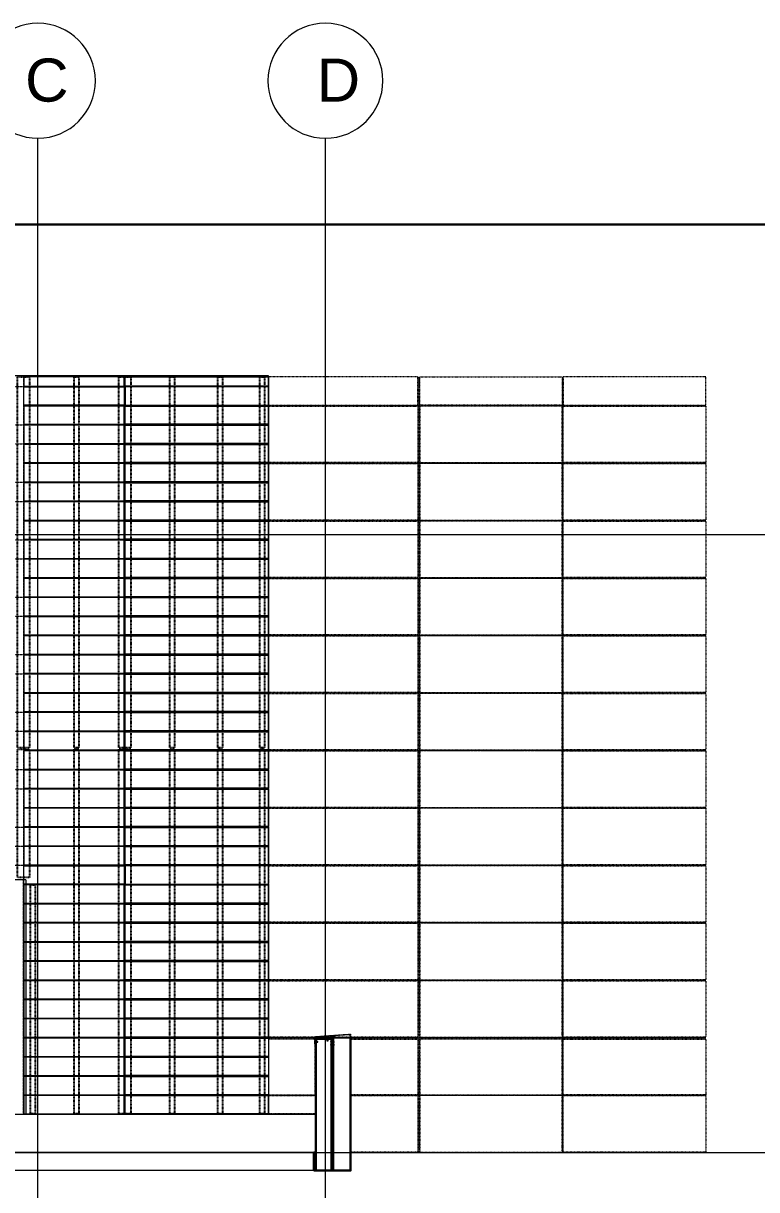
# Model space of a CAD drawing. Header units: inches. Extents: x 11737 to 18084, y -4365 to 1695.
# Drawn here: x 13169.6 to 13475.7, y -4054.2 to -3567 of the extents above; entities that cross this region are included whole.
import ezdxf

# ---------------------------------------------------------------- set-up
doc = ezdxf.new("R2010")
doc.units = ezdxf.units.IN
doc.header["$MEASUREMENT"] = 0
for name, pattern in [('NBK_Center2', [0.270833, 0.166667, -0.03125, 0.041667, -0.03125]), ('NBK_Hidden', [0.125, 0.083333, -0.041667]), ('NBK_Hidden2', [0.0625, 0.041667, -0.020833])]:
    doc.linetypes.add(name, pattern=pattern)
doc.layers.get('Defpoints').update_dxf_attribs({"color": 250, "lineweight": 0})
for name, color, linetype, lineweight in [('!Arch2', 8, 'Continuous', 9), ('!Extrusion', 140, 'Continuous', 25), ('!Hatch', 8, 'Continuous', 5), ('!Linetype_Center2', 222, 'NBK_Center2', 9), ('!Misc1', 254, 'Continuous', 5), ('!Misc2', 252, 'NBK_Hidden2', 5), ('!Terracotta', 31, 'Continuous', 20), ('S-GRID-IDEN', 1, 'Continuous', 9)]:
    doc.layers.add(name, color=color, linetype=linetype, lineweight=lineweight)
doc.layers.add('!Viewport', color=250, linetype='Continuous', lineweight=0, plot=False)
doc.styles.add('Arial_1', font='arial.ttf', dxfattribs={"height": 18})

# ---------------------------------------------------------------- blocks, each defined once
blk = doc.blocks.new('Grid - Grid Head - 1_2_ Circle-1591862-BUILDING ELEVATION - EAST')
at = {"layer": 'S-GRID-IDEN'}
blk.add_circle((813.21, 1599.69), 24, dxfattribs=at)
blk = doc.blocks.new('A$C5F5E0522')
for p, q in [((-726.01, -364.16), (-726.01, 165.69)), ((-606.01, -364.16), (-606.01, 165.69)), ((442.95, 0), (-1655, 0)), ((-1655, -258), (442.95, -258))]:
    blk.add_line(p, q)
at = {"layer": 'S-GRID-IDEN', "xscale": -1}
for p in [(87.19, -1410), (207.19, -1410)]:
    blk.add_blockref('Grid - Grid Head - 1_2_ Circle-1591862-BUILDING ELEVATION - EAST', p, dxfattribs=at)
at = {"style": 'Arial_1'}
for s, p in [('C', (-731.38, 180.98)), ('D', (-609.67, 180.98))]:
    blk.add_text(s, height=18, dxfattribs=at).set_placement(p)
blk = doc.blocks.new('A$C5F5E09E8')
at = {"layer": '!Extrusion', "linetype": 'NBK_Hidden'}
for points in [[(-506.54, -88.92), (-506.54, 66), (-501.46, 66), (-501.46, -88.92)], [(-482.88, -88.92), (-482.88, 66), (-480.93, 66), (-480.93, -88.92)], [(-464.29, -88.92), (-464.29, 66), (-459.21, 66), (-459.21, -88.92)], [(-442.88, -88.92), (-442.88, 66), (-440.93, 66), (-440.93, -88.92)], [(-422.88, -88.92), (-422.88, 66), (-420.93, 66), (-420.93, -88.92)], [(-405.39, -88.92), (-405.39, 66), (-403.44, 66), (-403.44, -88.92)], [(-501.46, -89.42), (-501.46, -143.14), (-506.54, -143.14), (-506.54, -89.42)], [(-480.93, -89.42), (-480.93, -241.8), (-482.88, -241.8), (-482.88, -89.42)], [(-459.21, -89.42), (-459.21, -241.8), (-464.29, -241.8), (-464.29, -89.42)], [(-440.93, -89.42), (-440.93, -241.8), (-442.88, -241.8), (-442.88, -89.42)], [(-420.93, -89.42), (-420.93, -241.8), (-422.88, -241.8), (-422.88, -89.42)], [(-403.44, -89.42), (-403.44, -241.8), (-405.39, -241.8), (-405.39, -89.42)], [(-501.13, -146.19), (-499.18, -146.19), (-499.18, -241.8), (-501.13, -241.8)]]:
    blk.add_lwpolyline(points, close=True, dxfattribs=at)
blk = doc.blocks.new('*U264')
at = {"color": 0, "linetype": 'ByBlock'}
for p, q in [((0.1, -0.01), (-0.1, -0.04)), ((0.1, -0.07), (-0.1, -0.1)), ((0.1, -0.14), (-0.1, -0.16)), ((0.1, -0.2), (-0.1, -0.22)), ((0.1, -0.26), (-0.1, -0.29)), ((0.1, -0.32), (-0.1, -0.35)), ((0.1, -0.39), (-0.1, -0.41)), ((0.1, -0.45), (-0.1, -0.47)), ((0.1, -0.51), (-0.1, -0.54)), ((0.1, -0.57), (-0.1, -0.6)), ((0.1, -0.64), (-0.1, -0.66)), ((0.1, -0.7), (-0.1, -0.72)), ((0.02, -0.75), (-0.01, -0.93)), ((0, -1), (-0.01, -0.93)), ((0.08, -0.75), (0, -1))]:
    blk.add_line(p, q, dxfattribs=at)
blk.add_lwpolyline([(-0.17, 0.06), (0.17, 0.06, -0.999262), (0.17, 0), (-0.17, 0, -1.000932)], format="xyb", close=True)
for points in [[(0.07, 0), (-0.07, 0), (-0.07, -0.02)], [(0.07, 0), (0.1, -0.01), (0.07, -0.03), (0.07, -0.06)], [(-0.07, -0.08), (-0.07, -0.05), (-0.1, -0.04), (-0.07, -0.02)], [(-0.07, -0.14), (-0.07, -0.11), (-0.1, -0.1), (-0.07, -0.08)], [(-0.07, -0.2), (-0.07, -0.17), (-0.1, -0.16), (-0.07, -0.14)], [(-0.07, -0.27), (-0.07, -0.23), (-0.1, -0.22), (-0.07, -0.2)], [(-0.07, -0.33), (-0.07, -0.3), (-0.1, -0.29), (-0.07, -0.27)], [(-0.07, -0.39), (-0.07, -0.36), (-0.1, -0.35), (-0.07, -0.33)], [(-0.07, -0.45), (-0.07, -0.42), (-0.1, -0.41), (-0.07, -0.39)], [(-0.07, -0.52), (-0.07, -0.48), (-0.1, -0.47), (-0.07, -0.45)], [(-0.07, -0.58), (-0.07, -0.55), (-0.1, -0.54), (-0.07, -0.52)], [(-0.07, -0.64), (-0.07, -0.61), (-0.1, -0.6), (-0.07, -0.58)], [(-0.07, -0.7), (-0.07, -0.67), (-0.1, -0.66), (-0.07, -0.64)], [(-0.07, -0.77), (-0.07, -0.73), (-0.1, -0.72), (-0.07, -0.7)], [(0.07, -0.75), (0.08, -0.75), (0.08, -0.93), (0, -1), (-0.08, -0.93), (-0.08, -0.75), (-0.07, -0.75), (-0.07, -0.77)], [(0.07, -0.06), (0.1, -0.07), (0.07, -0.09), (0.07, -0.12)], [(0.07, -0.12), (0.1, -0.14), (0.07, -0.15), (0.07, -0.19)], [(0.07, -0.19), (0.1, -0.2), (0.07, -0.22), (0.07, -0.25)], [(0.07, -0.25), (0.1, -0.26), (0.07, -0.28), (0.07, -0.31)], [(0.07, -0.31), (0.1, -0.32), (0.07, -0.34), (0.07, -0.38)], [(0.07, -0.38), (0.1, -0.39), (0.07, -0.41), (0.07, -0.44)], [(0.07, -0.44), (0.1, -0.45), (0.07, -0.47), (0.07, -0.5)], [(0.07, -0.5), (0.1, -0.51), (0.07, -0.53), (0.07, -0.56)], [(0.07, -0.56), (0.1, -0.57), (0.07, -0.59), (0.07, -0.62)], [(0.07, -0.62), (0.1, -0.64), (0.07, -0.66), (0.07, -0.69)], [(0.07, -0.69), (0.1, -0.7), (0.07, -0.72), (0.07, -0.75)]]:
    blk.add_lwpolyline(points, dxfattribs=at)
for centre, radius, start, end in [((-0.04, -0.93), 0.0417, 132.5802, 180.5455), ((-0.05, -0.94), 0.0414, 11.0573, 109.1534)]:
    blk.add_arc(centre, radius, start, end, dxfattribs=at)
blk = doc.blocks.new('A$C5E8AE244')
at = {"layer": '!Hatch', "const_width": 0.0625}
blk.add_lwpolyline([(-6.42, 1.19), (-7.43, 1.26)], dxfattribs=at)
at = {"layer": '!Hatch'}
blk.add_lwpolyline([(-6.42, 1.15), (-7.44, 1.22), (-7.43, 1.3), (-6.42, 1.23)], close=True, dxfattribs=at)
at = {"layer": '!Misc1'}
blk.add_lwpolyline([(-14.49, 1.83), (-14.49, 1.87), (-14.45, 1.87)], dxfattribs=at)
at = {"layer": '!Misc2'}
for p, q in [((0.31, 0.19), (0.19, -2.12)), ((0.31, -2.12), (0.19, 0.19))]:
    blk.add_line(p, q, dxfattribs=at)
blk.add_lwpolyline([(0.39, -2.12), (0.39, 0.83), (-14.45, 1.87, 0.434812), (-14.49, 1.83), (-14.49, 0.45, 0.645045), (-14.43, 0.42), (-14.1, 0.71), (-14.15, 0.77), (-14.35, 0.6, -0.645045), (-14.41, 0.63), (-14.41, 1.74, -0.434812), (-14.37, 1.78), (0.31, 0.76), (0.31, -2.12)], format="xyb", close=True, dxfattribs=at)
for points in [[(-4.37, 0.19), (-5.37, 0.19), (-6.45, 1.09), (-7.44, 1.16), (-7.44, 1.22), (-6.42, 1.15), (-5.35, 0.25), (-4.37, 0.25)], [(0.13, -2.81), (0.13, 0.12), (-7.37, 0.12), (-7.37, -2.94), (-7.43, -2.94), (-7.43, 0.19), (0.13, 0.19), (0.19, 0.19), (0.19, -2.81)], [(0.19, 0.19), (0.31, 0.19), (0.31, -2.12), (0.19, -2.12)]]:
    blk.add_lwpolyline(points, close=True, dxfattribs=at)
at = {"layer": '!Misc2', "xscale": -1.279102632693, "yscale": 1.279102632693, "zscale": 1.279102632693}
blk.add_blockref('*U264', (-4.88, 0.25), dxfattribs=at)
at = {"layer": '!Misc2', "yscale": 1.279102632693, "zscale": 1.279102632693}
for p, xscale, rotation in [((-7.47, -1.24), -1.279102632693, 90), ((-7.47, -2.54), -1.279102632693, 90), ((0.39, -1.25), 1.279102632693, 270)]:
    blk.add_blockref('*U264', p, dxfattribs=dict(at, xscale=xscale, rotation=rotation))
blk = doc.blocks.new('A$C5F5E0AD2')
for p, q in [((-629.76, 324.5), (-1348.97, 324.5)), ((-629.76, 48), (-629.76, 324.5)), ((-731, 114), (-775.03, 114)), ((-731, 114), (-731, 16))]:
    blk.add_line(p, q)
at = {"lineweight": 30}
for p, q in [((-610.03, -7.5), (-610.03, 47.54)), ((-603.4, 47.54), (-603.4, -7.5)), ((-602.78, 47.54), (-602.78, -7.5)), ((-610.78, 0), (-610.78, -7.5)), ((-610.03, 0), (-610.78, 0))]:
    blk.add_line(p, q, dxfattribs=at)
for points in [[(-595.53, 48), (-595.53, -7.5), (-610.78, -7.5)], [(-610.03, 47.54), (-602.78, 47.54)]]:
    blk.add_lwpolyline(points, dxfattribs=at)
at = {"color": 8, "const_width": 0.125}
blk.add_lwpolyline([(-610.03, 47.61), (-602.65, 47.61)], dxfattribs=at)
at = {"linetype": 'NBK_Hidden2'}
blk.add_lwpolyline([(-602.65, 47.54), (-610.03, 47.54), (-610.03, 47.67), (-602.65, 47.67)], close=True, dxfattribs=at)
for points in [[(-1348.76, 16), (-610.03, 16), (-610.03, 0), (-1348.76, 0)], [(-1333.73, 0), (-610.78, 0), (-610.78, -7.5), (-1333.73, -7.5)]]:
    blk.add_lwpolyline(points, close=True)
at = {"xscale": -1}
blk.add_blockref('A$C5E8AE244', (-610.02, 47.55), dxfattribs=at)
blk = doc.blocks.new('A$C5F5F373D')
at = {"layer": '!Linetype_Center2'}
for p, q in [((-23.75, -210), (-23.75, 66)), ((39, 66), (39, -257.8)), ((99.01, 66), (99.01, -257.8)), ((-23.75, 54), (158.81, 54)), ((-23.75, 30), (158.81, 30)), ((-23.75, 6), (158.81, 6)), ((-23.75, -18), (158.81, -18)), ((-23.75, -42), (158.81, -42)), ((-23.75, -66), (158.81, -66)), ((-23.75, -90), (158.81, -90)), ((-23.75, -114), (158.81, -114)), ((-23.75, -138), (158.81, -138)), ((-23.75, -138), (158.81, -138)), ((-23.75, -162), (158.81, -162)), ((-23.75, -186), (158.81, -186)), ((-23.75, -210), (158.81, -210)), ((10.48, -234), (158.81, -234))]:
    blk.add_line(p, q, dxfattribs=at)
at = {"layer": '!Linetype_Center2', "color": 3, "linetype": 'Continuous'}
blk.add_line((-23.75, -210), (158.81, -210), dxfattribs=at)
at = {"layer": '!Linetype_Center2'}
for points in [[(-23.75, -234), (-4.01, -234), (-4.01, -210), (-23.75, -210)], [(-23.75, -234), (-4.01, -234), (-4.01, -242), (-23.75, -242)]]:
    blk.add_lwpolyline(points, close=True, dxfattribs=at)
at = {"layer": '!Misc2'}
for points in [[(-23.75, 54.19), (38.63, 54.19), (38.63, 66), (-23.75, 66)], [(98.81, 54.19), (39.38, 54.19), (39.38, 66), (98.81, 66)], [(99.19, 54.19), (158.81, 54.19), (158.81, 66), (99.19, 66)], [(-23.75, 53.81), (38.63, 53.81), (38.63, 30.2), (-23.75, 30.2)], [(98.81, 53.81), (39.38, 53.81), (39.38, 30.2), (98.81, 30.2)], [(99.19, 53.81), (158.81, 53.81), (158.81, 30.2), (99.19, 30.2)], [(-23.75, 29.81), (38.63, 29.81), (38.63, 6.2), (-23.75, 6.2)], [(98.81, 29.81), (39.38, 29.81), (39.38, 6.2), (98.81, 6.2)], [(99.19, 29.81), (158.81, 29.81), (158.81, 6.2), (99.19, 6.2)], [(-23.75, 5.81), (38.63, 5.81), (38.63, -17.8), (-23.75, -17.8)], [(98.81, 5.81), (39.38, 5.81), (39.38, -17.8), (98.81, -17.8)], [(99.19, 5.81), (158.81, 5.81), (158.81, -17.8), (99.19, -17.8)], [(-23.75, -18.19), (38.63, -18.19), (38.63, -41.8), (-23.75, -41.8)], [(98.81, -18.19), (39.38, -18.19), (39.38, -41.8), (98.81, -41.8)], [(99.19, -18.19), (158.81, -18.19), (158.81, -41.8), (99.19, -41.8)], [(-23.75, -42.19), (38.63, -42.19), (38.63, -65.8), (-23.75, -65.8)], [(98.81, -42.19), (39.38, -42.19), (39.38, -65.8), (98.81, -65.8)], [(99.19, -42.19), (158.81, -42.19), (158.81, -65.8), (99.19, -65.8)], [(-23.75, -66.19), (38.63, -66.19), (38.63, -89.8), (-23.75, -89.8)], [(98.81, -66.19), (39.38, -66.19), (39.38, -89.8), (98.81, -89.8)], [(99.19, -66.19), (158.81, -66.19), (158.81, -89.8), (99.19, -89.8)], [(-23.75, -90.19), (38.63, -90.19), (38.63, -113.8), (-23.75, -113.8)], [(98.81, -90.19), (39.38, -90.19), (39.38, -113.8), (98.81, -113.8)], [(99.19, -90.19), (158.81, -90.19), (158.81, -113.8), (99.19, -113.8)], [(-23.75, -114.19), (38.63, -114.19), (38.63, -137.8), (-23.75, -137.8)], [(98.81, -114.19), (39.38, -114.19), (39.38, -137.8), (98.81, -137.8)], [(99.19, -114.19), (158.81, -114.19), (158.81, -137.8), (99.19, -137.8)], [(-23.75, -138.19), (38.63, -138.19), (38.63, -161.8), (-23.75, -161.8)], [(98.81, -138.19), (39.38, -138.19), (39.38, -161.8), (98.81, -161.8)], [(99.19, -138.19), (158.81, -138.19), (158.81, -161.8), (99.19, -161.8)], [(-23.75, -162.19), (38.63, -162.19), (38.63, -185.8), (-23.75, -185.8)], [(98.81, -162.19), (39.38, -162.19), (39.38, -185.8), (98.81, -185.8)], [(99.19, -162.19), (158.81, -162.19), (158.81, -185.8), (99.19, -185.8)], [(-23.75, -186.19), (38.63, -186.19), (38.63, -209.8), (-23.75, -209.8)], [(98.81, -186.19), (39.38, -186.19), (39.38, -209.8), (98.81, -209.8)], [(99.19, -186.19), (158.81, -186.19), (158.81, -209.8), (99.19, -209.8)], [(-23.75, -233.81), (-4.21, -233.81), (-4.21, -210.56), (-23.75, -210.56)], [(10.48, -210.56), (38.63, -210.56), (38.63, -233.8), (10.48, -233.8)], [(98.81, -210.56), (39.38, -210.56), (39.38, -233.8), (98.81, -233.8)], [(99.19, -210.56), (158.81, -210.56), (158.81, -233.8), (99.19, -233.8)], [(-23.75, -234.19), (-4.21, -234.19), (-4.21, -241.81), (-23.75, -241.8)], [(10.48, -234.19), (38.63, -234.19), (38.63, -257.8), (10.48, -257.8)], [(98.81, -234.19), (39.38, -234.19), (39.38, -257.8), (98.81, -257.8)], [(99.19, -234.19), (158.81, -234.19), (158.81, -257.8), (99.19, -257.8)]]:
    blk.add_lwpolyline(points, close=True, dxfattribs=at)
blk = doc.blocks.new('A$C5EC25172')
at = {"layer": '!Linetype_Center2'}
for p, q in [((-732.01, 66), (-732.01, -242)), ((-689.76, 66), (-689.76, -242)), ((-629.76, 66), (-629.76, -242)), ((-1348.76, 62), (-629.76, 62)), ((-1348.76, 46), (-629.76, 46)), ((-1348.76, 38), (-629.76, 38)), ((-1348.76, 22), (-629.76, 22)), ((-1348.76, 14), (-629.76, 14)), ((-1348.76, -2), (-629.76, -2)), ((-1348.76, -10), (-629.76, -10)), ((-1348.76, -26), (-629.76, -26)), ((-1348.76, -34), (-629.76, -34)), ((-1348.76, -50), (-629.76, -50)), ((-1348.76, -58), (-629.76, -58)), ((-1348.76, -74), (-629.76, -74)), ((-1348.76, -82), (-629.76, -82)), ((-1348.76, -98), (-629.76, -98)), ((-1348.76, -106), (-629.76, -106)), ((-782.01, -122), (-629.76, -122)), ((-782.01, -122), (-629.76, -122)), ((-782.01, -130), (-629.76, -130)), ((-782.01, -138), (-629.76, -138)), ((-732.01, -146), (-629.76, -146)), ((-732.01, -146), (-629.76, -146)), ((-732.01, -154), (-629.76, -154)), ((-732.01, -170), (-629.76, -170)), ((-732.01, -178), (-629.76, -178)), ((-732.01, -194), (-629.76, -194)), ((-732.01, -202), (-629.76, -202)), ((-732.01, -210), (-629.76, -210)), ((-732.01, -218), (-629.76, -218)), ((-732.01, -226), (-629.76, -226)), ((-732.01, -234), (-629.76, -234)), ((-732.01, -242), (-629.76, -242))]:
    blk.add_line(p, q, dxfattribs=at)
blk.add_lwpolyline([(-732.01, -242), (-732.01, -144), (-774.01, -144), (-774.01, -242)], dxfattribs=at)
at = {"layer": '!Terracotta'}
for points in [[(-689.95, 66), (-731.83, 66), (-731.83, 62.2), (-689.95, 62.2)], [(-689.58, 66), (-629.76, 66), (-629.76, 62.2), (-689.58, 62.2)], [(-689.95, 54.19), (-731.83, 54.19), (-731.83, 61.8), (-689.95, 61.8)], [(-689.58, 54.19), (-629.76, 54.19), (-629.76, 61.8), (-689.58, 61.8)], [(-689.95, 53.81), (-731.83, 53.81), (-731.83, 46.2), (-689.95, 46.2)], [(-689.58, 53.81), (-629.76, 53.81), (-629.76, 46.2), (-689.58, 46.2)], [(-689.95, 45.81), (-731.83, 45.81), (-731.83, 38.2), (-689.95, 38.2)], [(-689.58, 45.81), (-629.76, 45.81), (-629.76, 38.2), (-689.58, 38.2)], [(-689.95, 37.81), (-731.83, 37.81), (-731.83, 30.2), (-689.95, 30.2)], [(-689.58, 37.81), (-629.76, 37.81), (-629.76, 30.2), (-689.58, 30.2)], [(-689.95, 29.81), (-731.83, 29.81), (-731.83, 22.2), (-689.95, 22.2)], [(-689.58, 29.81), (-629.76, 29.81), (-629.76, 22.2), (-689.58, 22.2)], [(-689.95, 21.81), (-731.83, 21.81), (-731.83, 14.2), (-689.95, 14.2)], [(-689.58, 21.81), (-629.76, 21.81), (-629.76, 14.2), (-689.58, 14.2)], [(-689.95, 13.81), (-731.83, 13.81), (-731.83, 6.2), (-689.95, 6.2)], [(-689.58, 13.81), (-629.76, 13.81), (-629.76, 6.2), (-689.58, 6.2)], [(-689.95, 5.81), (-731.83, 5.81), (-731.83, -1.8), (-689.95, -1.8)], [(-689.58, 5.81), (-629.76, 5.81), (-629.76, -1.8), (-689.58, -1.8)], [(-689.95, -2.19), (-731.83, -2.19), (-731.83, -9.8), (-689.95, -9.8)], [(-689.58, -2.19), (-629.76, -2.19), (-629.76, -9.8), (-689.58, -9.8)], [(-689.95, -10.19), (-731.83, -10.19), (-731.83, -17.8), (-689.95, -17.8)], [(-689.58, -10.19), (-629.76, -10.19), (-629.76, -17.8), (-689.58, -17.8)], [(-689.95, -18.19), (-731.83, -18.19), (-731.83, -25.8), (-689.95, -25.8)], [(-689.58, -18.19), (-629.76, -18.19), (-629.76, -25.8), (-689.58, -25.8)], [(-689.95, -26.19), (-731.83, -26.19), (-731.83, -33.8), (-689.95, -33.8)], [(-689.58, -26.19), (-629.76, -26.19), (-629.76, -33.8), (-689.58, -33.8)], [(-689.95, -34.19), (-731.83, -34.19), (-731.83, -41.8), (-689.95, -41.8)], [(-689.58, -34.19), (-629.76, -34.19), (-629.76, -41.8), (-689.58, -41.8)], [(-689.95, -42.19), (-731.83, -42.19), (-731.83, -49.8), (-689.95, -49.8)], [(-689.58, -42.19), (-629.76, -42.19), (-629.76, -49.8), (-689.58, -49.8)], [(-689.95, -50.19), (-731.83, -50.19), (-731.83, -57.8), (-689.95, -57.8)], [(-689.58, -50.19), (-629.76, -50.19), (-629.76, -57.8), (-689.58, -57.8)], [(-689.95, -58.19), (-731.83, -58.19), (-731.83, -65.8), (-689.95, -65.8)], [(-689.58, -58.19), (-629.76, -58.19), (-629.76, -65.8), (-689.58, -65.8)], [(-689.95, -66.19), (-731.83, -66.19), (-731.83, -73.8), (-689.95, -73.8)], [(-689.58, -66.19), (-629.76, -66.19), (-629.76, -73.8), (-689.58, -73.8)], [(-689.95, -74.19), (-731.83, -74.19), (-731.83, -81.8), (-689.95, -81.8)], [(-689.58, -74.19), (-629.76, -74.19), (-629.76, -81.8), (-689.58, -81.8)], [(-689.95, -82.19), (-731.83, -82.19), (-731.83, -89.8), (-689.95, -89.8)], [(-689.58, -82.19), (-629.76, -82.19), (-629.76, -89.8), (-689.58, -89.8)], [(-689.95, -90.19), (-731.83, -90.19), (-731.83, -97.8), (-689.95, -97.8)], [(-689.58, -90.19), (-629.76, -90.19), (-629.76, -97.8), (-689.58, -97.8)], [(-689.95, -98.19), (-731.83, -98.19), (-731.83, -105.8), (-689.95, -105.8)], [(-689.58, -98.19), (-629.76, -98.19), (-629.76, -105.8), (-689.58, -105.8)], [(-689.95, -106.19), (-731.83, -106.19), (-731.83, -113.8), (-689.95, -113.8)], [(-689.58, -106.19), (-629.76, -106.19), (-629.76, -113.8), (-689.58, -113.8)], [(-689.95, -114.19), (-731.83, -114.19), (-731.83, -121.8), (-689.95, -121.8)], [(-689.58, -114.19), (-629.76, -114.19), (-629.76, -121.8), (-689.58, -121.8)], [(-689.95, -122.19), (-731.83, -122.19), (-731.83, -129.8), (-689.95, -129.8)], [(-689.58, -122.19), (-629.76, -122.19), (-629.76, -129.8), (-689.58, -129.8)], [(-689.95, -130.19), (-731.83, -130.19), (-731.83, -137.8), (-689.95, -137.8)], [(-689.58, -130.19), (-629.76, -130.19), (-629.76, -137.8), (-689.58, -137.8)], [(-689.95, -145.81), (-731.83, -145.81), (-731.83, -138.2), (-689.95, -138.2)], [(-689.58, -145.81), (-629.76, -145.81), (-629.76, -138.2), (-689.58, -138.2)], [(-689.95, -146.19), (-731.83, -146.19), (-731.83, -153.8), (-689.95, -153.8)], [(-689.58, -146.19), (-629.76, -146.19), (-629.76, -153.8), (-689.58, -153.8)], [(-689.95, -154.19), (-731.83, -154.19), (-731.83, -161.8), (-689.95, -161.8)], [(-689.58, -154.19), (-629.76, -154.19), (-629.76, -161.8), (-689.58, -161.8)], [(-689.95, -162.19), (-731.83, -162.19), (-731.83, -169.8), (-689.95, -169.8)], [(-689.58, -162.19), (-629.76, -162.19), (-629.76, -169.8), (-689.58, -169.8)], [(-689.95, -170.19), (-731.83, -170.19), (-731.83, -177.8), (-689.95, -177.8)], [(-689.58, -170.19), (-629.76, -170.19), (-629.76, -177.8), (-689.58, -177.8)], [(-689.95, -178.19), (-731.83, -178.19), (-731.83, -185.8), (-689.95, -185.8)], [(-689.58, -178.19), (-629.76, -178.19), (-629.76, -185.8), (-689.58, -185.8)], [(-689.95, -186.19), (-731.83, -186.19), (-731.83, -193.8), (-689.95, -193.8)], [(-689.58, -186.19), (-629.76, -186.19), (-629.76, -193.8), (-689.58, -193.8)], [(-689.95, -194.19), (-731.83, -194.19), (-731.83, -201.8), (-689.95, -201.8)], [(-689.58, -194.19), (-629.76, -194.19), (-629.76, -201.8), (-689.58, -201.8)], [(-689.95, -202.19), (-731.83, -202.19), (-731.83, -209.8), (-689.95, -209.8)], [(-689.58, -202.19), (-629.76, -202.19), (-629.76, -209.8), (-689.58, -209.8)], [(-689.95, -210.19), (-731.83, -210.19), (-731.83, -217.8), (-689.95, -217.8)], [(-689.58, -210.19), (-629.76, -210.19), (-629.76, -217.8), (-689.58, -217.8)], [(-689.95, -218.19), (-731.83, -218.19), (-731.83, -225.8), (-689.95, -225.8)], [(-689.58, -218.19), (-629.76, -218.19), (-629.76, -225.8), (-689.58, -225.8)], [(-689.95, -226.19), (-731.83, -226.19), (-731.83, -233.8), (-689.95, -233.8)], [(-689.58, -226.19), (-629.76, -226.19), (-629.76, -233.8), (-689.58, -233.8)], [(-689.95, -234.19), (-731.83, -234.19), (-731.83, -241.8), (-689.95, -241.8)], [(-689.58, -234.19), (-629.76, -234.19), (-629.76, -241.8), (-689.58, -241.8)]]:
    blk.add_lwpolyline(points, close=True, dxfattribs=at)

msp = doc.modelspace()

# ---------------------------------------------------------------- linework, layer by layer
at = {"layer": 'Defpoints', "color": 2, "const_width": 1}
msp.add_lwpolyline([(12443.44991, -3651.07273), (14046.68531, -3651.07273), (14046.68531, -4190.12151), (12443.44991, -4190.12151)], close=True, dxfattribs=at)

# ---------------------------------------------------------------- block references
at = {"layer": '!Arch2', "color": 1}
msp.add_blockref('A$C5F5E0AD2', (13901.7236, -4038.71695), dxfattribs=at)
at = {"layer": '!Viewport', "color": 1}
msp.add_blockref('A$C5F5E0522', (13901.7236, -3780.71695), dxfattribs=at)
msp.add_blockref('A$C5EC25172', (13901.7236, -3780.71695))
at = {"color": 1}
msp.add_blockref('A$C5F5E09E8', (13673.70873, -3780.71695), dxfattribs=at)
at = {"color": 4}
msp.add_blockref('A$C5F5F373D', (13295.70873, -3780.71695), dxfattribs=at)

doc.saveas('drawing.dxf')
